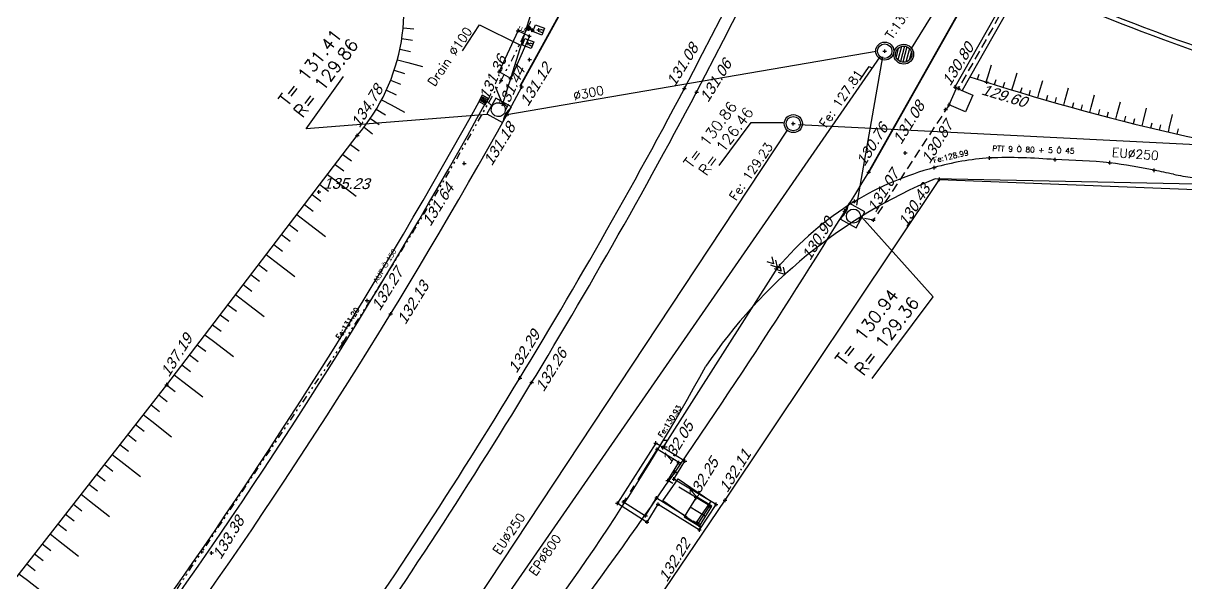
# Model space of a CAD drawing. Header units: metres. Extents: x 1633075 to 1634601, y 8175308 to 8177203.
# Drawn here: x 1633509.5 to 1633574.1, y 8175661.5 to 8175692.5 of the extents above; entities that cross this region are included whole.
import ezdxf

# ---------------------------------------------------------------- set-up
doc = ezdxf.new("R2010")
doc.units = ezdxf.units.M
doc.header["$LTSCALE"] = 2
doc.header["$PDMODE"] = 2
doc.header["$PDSIZE"] = 0.1
for name, pattern in [('129', [2, 1, 1]), ('138', [2, 1, 1]), ('146', [1.5999999999999999, 1, -0.2, 0.2, -0.2]), ('211', [0.5, 0.2, -0.1, 0, -0.1, 0, -0.1]), ('235', [2, 1, 1]), ('31', [2, 1, 1]), ('CACHE', [0.375, 0.25, -0.125]), ('CACHE2', [4.762499999999999, 3.175, -1.5875]), ('CONTINU', [0])]:
    doc.linetypes.add(name, pattern=pattern)
for name, color, linetype in [('C15785 - ALLEE', 7, 'CACHE'), ('C15785 - BORDURES', 7, 'CONTINU'), ('C15785 - CLOTURES', 3, 'Continuous'), ('C15785 - DBA', 252, 'Continuous'), ('C15785 - EAUP', 5, 'CONTINU'), ('C15785 - EP', 4, 'Continuous'), ('C15785 - EU', 6, 'Continuous'), ('C15785 - HTALUS', 7, 'Continuous'), ('C15785 - MURS', 7, 'Continuous'), ('C15785 - OUVRAGE', 7, 'Continuous'), ('C15785 - POINT 2D', 7, 'Continuous'), ('C15785 - PTT', 3, 'Continuous'), ('C15785 - RECO-GÉN', 5, 'Continuous'), ('C15785 - Talus', 7, 'Continuous'), ('C15785 - Z', 7, 'Continuous')]:
    doc.layers.add(name, color=color, linetype=linetype)
doc.styles.add('SIMPLEX', font='simplex_.ttf', dxfattribs={"height": 0.6})
doc.styles.get("Standard").update_dxf_attribs({"font": 'arial.ttf'})
doc.styles.add('TXT', font='txt', dxfattribs={"height": 0.3})

# ---------------------------------------------------------------- blocks, each defined once
blk = doc.blocks.new('U-GRILLC')
for p, q in [((0.5, 0.5), (-0.5, 0.5)), ((-0.5, 0.5), (-0.5, -0.5)), ((0.4000000000000057, 0.3000000000000114), (-0.4000000000000057, 0.3000000000000114)), ((0.4000000000000057, 0.09999999999999432), (-0.4000000000000057, 0.09999999999999432)), ((0.5, -0.5), (0.5, 0.5)), ((-0.5, -0.5), (0.5, -0.5)), ((0.4000000000000057, -0.09999999999999432), (-0.4000000000000057, -0.09999999999999432)), ((0.4000000000000057, -0.3000000000000114), (-0.4000000000000057, -0.3000000000000114))]:
    blk.add_line(p, q)
blk = doc.blocks.new('BL19')
at = {"color": 0}
for p, q in [((0.5, 1), (-0.5, 1)), ((-0.5, 1), (-0.5, 0)), ((0.5, 0), (0.5, 1)), ((-0.5, 0), (0.5, 0))]:
    blk.add_line(p, q, dxfattribs=at)
for centre, major_axis, ratio, start_param, end_param in [((0.0094878006115664, 0.5538466635999967), (-0.2749859704721065, 0.2749859704721066), 0.9999999999999997, 3.926990816987241, 10.21017612416683), ((0.007987056290517103, -0.967128892345943), (0.7419283081162399, 0.7419283081162398), 0.9999999999999996, 0.3871549074017923, 1.183656473595088)]:
    blk.add_ellipse(centre, major_axis=major_axis, ratio=ratio, start_param=start_param, end_param=end_param, dxfattribs=at)
blk = doc.blocks.new('TALB200A')
blk.add_line((-5.684341886080801e-14, -0.6000000000000796), (-5.684341886080801e-14, -2.000000000000057))
blk = doc.blocks.new('TALB200B')
blk.add_line((0, 0), (-5.684341886080801e-14, -0.6000000000000796))
blk = doc.blocks.new('TALB150A')
blk.add_line((-5.684341886080801e-14, -0.6000000000000796), (-5.684341886080801e-14, -1.450000000000074))
blk = doc.blocks.new('TALB150B')
blk.add_line((0, 0), (-5.684341886080801e-14, -0.6000000000000796))
blk = doc.blocks.new('BLBG')
for p, q in [((0, 0), (0, 1.333333333333314)), ((0, 1.333333333333314), (1, 1.333333333333314)), ((1, 0), (0, 0)), ((0.3333333333334281, 0), (0.3333333333334281, 0.4063385941360593)), ((0.6666666666666288, 0), (0.6666666666666288, 0.4063385941360593)), ((1, 1.333333333333314), (1, 0))]:
    blk.add_line(p, q)
blk = doc.blocks.new('TALH100A')
blk.add_line((-2.842170943040401e-14, 0.2999999999999545), (-2.842170943040401e-14, 0.9999999999999432))
blk = doc.blocks.new('TALH100B')
blk.add_line((0, 0), (-2.842170943040401e-14, 0.3000000000000398))
blk = doc.blocks.new('TAMPON')
blk.add_circle((0, 0), 0.5000000000000081)
blk = doc.blocks.new('T1')
at = {"linetype": '31'}
blk.add_point((0, 0), dxfattribs=at)
blk = doc.blocks.new('T245')
at = {"linetype": 'Continuous'}
for p, q in [((-0.09999999997671694, 5.820766091346741e-11), (-0.1999999999825377, 5.820766091346741e-11)), ((-0.1000000000058208, -0.1000000000349246), (0.1000000000349246, 0.1000000000349246)), ((-0.1000000000058208, 0.1000000000349246), (0.1000000000349246, -0.1000000000349246)), ((-0.09999999997671694, -0.09999999997671694), (-0.09999999997671694, 0.1000000000349246)), ((0.1000000000349246, -0.09999999997671694), (0.1000000000349246, 0.1000000000349246)), ((0.1000000000349246, 5.820766091346741e-11), (0.2000000000407454, 5.820766091346741e-11))]:
    blk.add_line(p, q, dxfattribs=at)

msp = doc.modelspace()

# ---------------------------------------------------------------- linework, layer by layer
at = {"layer": 'C15785 - ALLEE'}
msp.add_lwpolyline([(1633560.927445506, 8175687.990708445), (1633556.72136404, 8175681.582166981), (1633555.995395709, 8175681.731569363)], dxfattribs=at)
at = {"layer": 'C15785 - BORDURES', "const_width": 0.1}
for points in [[(1633537.122196888, 8175689.02610744, 0.0199100784464636), (1633544.722995896, 8175703.740585016, 0.003948227467087946), (1633557.031502743, 8175731.697136646, 0.003948227467087946)], [(1633556.462603553, 8175684.24652638, 0.02380243128062112), (1633576.88578716, 8175723.256797648, 0.02380243128062112)]]:
    msp.add_lwpolyline(points, format="xyb", dxfattribs=at)
at = {"layer": 'C15785 - BORDURES'}
msp.add_lwpolyline([(1633536.382651981, 8175687.43386663), (1633537.209146424, 8175688.97671333)], dxfattribs=at)
for points in [[(1633479.517267666, 8175592.212628926, -0.02779769169410238), (1633503.67745583, 8175638.970311153, -0.03485163112578193), (1633516.467608286, 8175659.033214616, 0.02862888112529411), (1633534.940599815, 8175688.33584887, 0.02862888112529411)], [(1633479.836656489, 8175592.06948292, -0.02780089746199703), (1633503.982072956, 8175638.797843128, -0.03486501528952249), (1633516.750741979, 8175658.827436389, 0.02863140913791209), (1633535.246869244, 8175688.16644097, 0.02863140913791209)]]:
    msp.add_lwpolyline(points, format="xyb", dxfattribs=at)
for centre, radius, start, end in [((1633611.307138977, 8175795.200499334), 103.7656189626058, 245.9682248862831, 263.7710153149799), ((1633266.094887568, 8175837.805438756), 309.3009623248074, 324.498770821645, 330.9111145692167), ((1633272.626323053, 8175855.810106743), 331.6581014161492, 321.2098139652379, 328.8493224799311)]:
    msp.add_arc(centre, radius, start, end, dxfattribs=at)
at = {"layer": 'C15785 - CLOTURES'}
for points in [[(1633382.009438715, 8175447.08078592), (1633395.823443816, 8175461.689800263), (1633413.949567426, 8175480.648352393), (1633431.477699663, 8175499.152105317), (1633449.856218614, 8175518.269461076), (1633458.533366579, 8175527.531096363), (1633461.530917759, 8175528.497976357), (1633473.223095608, 8175532.822114322), (1633476.728512353, 8175534.000570706), (1633495.242718162, 8175551.018662528), (1633506.593077335, 8175570.721368729), (1633517.123693978, 8175597.791508554), (1633525.858199155, 8175620.158142282), (1633537.228746274, 8175649.394035276), (1633548.492414707, 8175666.038381506), (1633560.39624247, 8175683.844185886)], [(1633560.39624247, 8175683.844185886), (1633612.954235501, 8175681.780483018), (1633618.049931891, 8175678.170880228), (1633619.712510673, 8175673.302187098)]]:
    msp.add_lwpolyline(points, dxfattribs=at)
at = {"layer": 'C15785 - DBA'}
for centre, radius, start, end in [((1633222.654882264, 8175859.108850961), 365.6200216211279, 332.2546154912473, 337.7092549739725), ((1633221.060035802, 8175859.710881029), 368.0027611023089, 332.3069184849382, 337.7170392389023), ((1633269.709898866, 8175835.345424001), 312.913469495177, 324.5944962929452, 332.0944148171436), ((1633268.688574792, 8175836.034988275), 314.8292412611692, 324.57865609113, 332.0938364175697)]:
    msp.add_arc(centre, radius, start, end, dxfattribs=at)
at = {"layer": 'C15785 - EAUP', "linetype": '211'}
for points in [[(1633537.752426135, 8175692.699243364, -0.002869), (1633537.542913363, 8175692.271926316, -0.010834), (1633536.064287883, 8175689.341717333, -0.018793), (1633527.288928674, 8175674.784737434)], [(1633527.288928674, 8175674.784737434, 0.003839), (1633519.451346433, 8175663.177686749, -0.001746), (1633516.7354644, 8175659.130198604, 0.002845), (1633514.028450247, 8175655.076698849)]]:
    msp.add_lwpolyline(points, format="xyb", dxfattribs=at)
at = {"layer": 'C15785 - EAUP', "linetype": '235'}
msp.add_lwpolyline([(1633535.954480733, 8175689.822693828), (1633537.003336977, 8175692.093627905), (1633537.637738537, 8175691.793080635), (1633536.596262438, 8175689.451079453), (1633535.954480733, 8175689.822693828)], dxfattribs=at)
at = {"layer": 'C15785 - EAUP'}
msp.add_circle((1633537.578580403, 8175692.233613625), 0.1199999999999919, dxfattribs=at)
at = {"layer": 'C15785 - EP', "linetype": 'CACHE2'}
for p, q in [((1633536.129765457, 8175687.931276263), (1633538.246682201, 8175694.696380912)), ((1633535.740294039, 8175688.999870507), (1633536.132380059, 8175688.01253821)), ((1633535.521781303, 8175687.94040182), (1633535.288195776, 8175688.163453224))]:
    msp.add_line(p, q, dxfattribs=at)
at = {"layer": 'C15785 - EP', "linetype": 'CONTINU'}
for p, q in [((1633558.282952736, 8175691.226140463), (1633558.088523624, 8175690.475393644)), ((1633558.442043644, 8175691.242134714), (1633558.219851411, 8175690.384186488)), ((1633558.587537007, 8175691.205624924), (1633558.364776744, 8175690.345483372)), ((1633558.719550896, 8175691.117066999), (1633558.523181552, 8175690.358828391))]:
    msp.add_line(p, q, dxfattribs=at)
for points in [[(1633558.834541394, 8175691.113021501), (1633567.514551284, 8175705.125286002)], [(1633556.884450317, 8175690.947375427), (1633536.379660821, 8175687.434892771)], [(1633528.360155785, 8175649.122896928), (1633557.097144849, 8175690.639518398)], [(1633555.801638025, 8175682.410892332), (1633557.247877329, 8175690.63984875)]]:
    msp.add_lwpolyline(points, dxfattribs=at)
at = {"layer": 'C15785 - EP', "flags": 128}
for points in [[(1633533.917718794, 8175690.987063609), (1633534.854572958, 8175692.416462875), (1633537.107188982, 8175691.311544363)], [(1633535.295590601, 8175687.438586422), (1633525.241761241, 8175686.653719109), (1633527.324384724, 8175689.561239162)], [(1633555.966267501, 8175689.344547784), (1633556.480533171, 8175690.105403691), (1633556.639071964, 8175690.039407955)], [(1633556.662352948, 8175672.798029103), (1633560.038499037, 8175677.335090038), (1633556.062120749, 8175681.760283994)]]:
    msp.add_lwpolyline(points, dxfattribs=at)
msp.add_lwpolyline([(1633555.769218212, 8175681.165200024), (1633556.250879789, 8175682.041557329), (1633555.374522484, 8175682.523218906), (1633554.892860907, 8175681.646861602)], close=True, dxfattribs=at)
at = {"layer": 'C15785 - EP', "linetype": 'CONTINU'}
for centre, radius in [((1633557.35225468, 8175690.964018984), 0.4), ((1633558.406796082, 8175690.793517271), 0.5499999999999999), ((1633558.406796082, 8175690.793517271), 0.45)]:
    msp.add_circle(centre, radius, dxfattribs=at)
at = {"layer": 'C15785 - EP'}
msp.add_circle((1633555.614489356, 8175681.809958893), 0.3888888889291312, dxfattribs=at)
msp.add_arc((1633554.282294168, 8175682.543869566), 1.049245075714369, 308.388363650877, 354.0245417776453, dxfattribs=at)
at = {"layer": 'C15785 - EU', "linetype": 'CACHE2'}
for p, q in [((1633548.159693942, 8175684.608847414), (1633549.939590848, 8175687.000776112)), ((1633549.939590848, 8175687.000776112), (1633551.721333259, 8175686.997116582))]:
    msp.add_line(p, q, dxfattribs=at)
at = {"layer": 'C15785 - EU', "linetype": 'CONTINU'}
for points in [[(1633528.22612806, 8175650.670283186), (1633551.955234896, 8175686.58330501)], [(1633552.57523572, 8175686.896889482), (1633599.262401765, 8175684.5425048)]]:
    msp.add_lwpolyline(points, dxfattribs=at)
at = {"layer": 'C15785 - EU'}
msp.add_circle((1633552.279948833, 8175686.940127037), 0.4, dxfattribs=at)
at = {"layer": 'C15785 - HTALUS'}
for points in [[(1633528.076278407, 8175686.281304679, 0.2792904344084581), (1633529.917867022, 8175697.22765162, -0.07390882716678795), (1633519.146687537, 8175706.99501347, -0.2371894235620744), (1633512.559988086, 8175740.635770215, 0.04013307143585367), (1633520.434027994, 8175770.287189768)], [(1633480.722398155, 8175617.512899361, 0.06597748674004611), (1633484.672920167, 8175627.754816799, -0.03102260922529272), (1633493.50540765, 8175641.180255111), (1633503.45078814, 8175654.473977235), (1633517.502218327, 8175672.454048138), (1633528.076278407, 8175686.281304679)]]:
    msp.add_lwpolyline(points, format="xyb", dxfattribs=at)
msp.add_arc((1633602.920251676, 8175814.73397142), 131.6833082151002, 251.934219018158, 262.1316131972053, dxfattribs=at)
at = {"layer": 'C15785 - MURS'}
for centre, radius, start, end in [((1633607.614917009, 8175784.54154694), 94.62067702072683, 245.1279742300134, 257.0976814738862), ((1633607.614917009, 8175784.54154694), 94.82067702072683, 245.1279742300134, 257.0976814738862), ((1633615.288480578, 8175806.682695861), 122.4020870550045, 246.1339299369739, 255.861801332138), ((1633615.288480578, 8175806.682695861), 122.662460791525, 246.1339299369739, 255.7683810106226)]:
    msp.add_arc(centre, radius, start, end, dxfattribs=at)
at = {"layer": 'C15785 - OUVRAGE'}
for points in [[(1633564.271486142, 8175694.321021797), (1633561.264931859, 8175688.999054554)], [(1633564.659742845, 8175694.101682819), (1633561.653188562, 8175688.779715576)], [(1633560.927445506, 8175687.990708445), (1633561.332449642, 8175688.90620921), (1633562.242090252, 8175688.517256821), (1633561.834060052, 8175687.598782348), (1633560.927445506, 8175687.990708445)]]:
    msp.add_lwpolyline(points, dxfattribs=at)
at = {"layer": 'C15785 - OUVRAGE', "linetype": 'CACHE'}
msp.add_lwpolyline([(1633564.449938617, 8175694.220208127), (1633561.443384334, 8175688.898240883)], dxfattribs=at)
at = {"layer": 'C15785 - POINT 2D', "color": 0}
for p, q in [((1633558.10160667, 8175691.124212634), (1633557.979450994, 8175690.652534378)), ((1633558.830187168, 8175690.945963943), (1633558.702963975, 8175690.454718542))]:
    msp.add_line(p, q, dxfattribs=at)
at = {"layer": 'C15785 - POINT 2D'}
for p in [(1633537.578580403, 8175692.233613625), (1633538.148799496, 8175692.141634356), (1633537.56718958, 8175691.386680777), (1633557.35225468, 8175690.964018984), (1633537.645402659, 8175690.493964297), (1633537.209146424, 8175688.97671333), (1633546.237793938, 8175688.896925755), (1633561.264975795, 8175688.966800298), (1633561.443384334, 8175688.898240883), (1633563.015448528, 8175689.242536062), (1633535.093734529, 8175688.25114492), (1633546.907988237, 8175688.687069609), (1633560.73010562, 8175687.723420269), (1633560.927445506, 8175687.990708445), (1633536.382651981, 8175687.43386663), (1633552.279948833, 8175686.940127037), (1633528.076278407, 8175686.281304679), (1633558.489003263, 8175685.314884567), (1633534.019023635, 8175684.736389097), (1633556.462603553, 8175684.24652638), (1633560.39624247, 8175683.844185886), (1633525.953879801, 8175683.150705669), (1633555.133691696, 8175682.085040254), (1633556.72136404, 8175681.582166981), (1633528.622332573, 8175677.117190873), (1633529.934008355, 8175676.386717298), (1633537.10414062, 8175672.818014409), (1633517.502218327, 8175672.454048138), (1633537.758047568, 8175672.575299136), (1633545.705898364, 8175667.595756114), (1633546.877820047, 8175666.206476958), (1633548.492414707, 8175666.038381506), (1633547.11085767, 8175664.6053825), (1633547.11085767, 8175664.6053825), (1633519.993828374, 8175663.115950667)]:
    msp.add_point(p, dxfattribs=at)
at = {"layer": 'C15785 - PTT'}
for p, q in [((1633551.176539527, 8175679.154901087), (1633550.819651613, 8175679.277893192)), ((1633551.078963914, 8175679.557462068), (1633551.176539527, 8175679.154901087)), ((1633551.290934727, 8175679.360849913), (1633551.38851034, 8175678.958288932)), ((1633551.38851034, 8175678.958288932), (1633551.031622426, 8175679.081281037)), ((1633551.600481153, 8175678.761676777), (1633551.243593239, 8175678.884668882)), ((1633551.812451965, 8175678.565064622), (1633551.455564052, 8175678.688056727)), ((1633551.50290554, 8175679.164237758), (1633551.600481153, 8175678.761676777)), ((1633551.714876353, 8175678.967625603), (1633551.812451965, 8175678.565064622)), ((1633546.900122505, 8175666.230286272), (1633546.214682277, 8175665.12567245)), ((1633546.557402391, 8175665.677979361), (1633547.407105331, 8175665.150717648)), ((1633547.749825445, 8175665.703024559), (1633546.900122505, 8175666.230286272)), ((1633547.064385217, 8175664.598410737), (1633547.749825445, 8175665.703024559)), ((1633546.214682277, 8175665.12567245), (1633547.064385217, 8175664.598410737))]:
    msp.add_line(p, q, dxfattribs=at)
at = {"layer": 'C15785 - PTT', "linetype": '138'}
msp.add_line((1633551.405938258, 8175678.94759841), (1633545.045652963, 8175668.962665498), dxfattribs=at)
at = {"layer": 'C15785 - PTT', "linetype": '129'}
for p, q in [((1633544.643450851, 8175669.210337568), (1633542.518126879, 8175665.875837322)), ((1633546.262351428, 8175668.213431986), (1633544.643450851, 8175669.210337568)), ((1633545.657116452, 8175667.218145411), (1633546.262351428, 8175668.213431986)), ((1633547.99784053, 8175665.813612633), (1633545.657116452, 8175667.218145411)), ((1633542.518126879, 8175665.875837322), (1633544.165958001, 8175664.827871347)), ((1633544.165958001, 8175664.827871347), (1633544.770034039, 8175665.822941028)), ((1633544.770034039, 8175665.822941028), (1633547.07184044, 8175664.392944879)), ((1633547.07184044, 8175664.392944879), (1633547.99784053, 8175665.813612633))]:
    msp.add_line(p, q, dxfattribs=at)
at = {"layer": 'C15785 - PTT', "linetype": 'Continuous'}
for p, q in [((1633545.289704415, 8175669.379226037, 130.929993), (1633545.08793398, 8175669.007431968, 130.929993)), ((1633545.08793398, 8175669.007431968, 130.929993), (1633545.286444877, 8175669.005699684, 130.929993)), ((1633545.091193518, 8175669.380958322, 130.929993), (1633545.289704415, 8175669.379226037, 130.929993))]:
    msp.add_line(p, q, dxfattribs=at)
at = {"layer": 'C15785 - PTT', "linetype": '146'}
for p, q in [((1633544.721965989, 8175668.868390421), (1633542.863450963, 8175665.952496922)), ((1633545.919576302, 8175668.130911921), (1633544.721965989, 8175668.868390421)), ((1633545.31284683, 8175667.133168293), (1633545.919576302, 8175668.130911921)), ((1633547.646715546, 8175665.732749493), (1633545.31284683, 8175667.133168293)), ((1633542.863450963, 8175665.952496922), (1633544.084720046, 8175665.175810481)), ((1633544.084720046, 8175665.175810481), (1633544.68740604, 8175666.168589205)), ((1633544.68740604, 8175666.168589205), (1633546.995979022, 8175664.73438985)), ((1633546.995979022, 8175664.73438985), (1633547.646715546, 8175665.732749493))]:
    msp.add_line(p, q, dxfattribs=at)
at = {"layer": 'C15785 - PTT', "linetype": '138'}
for centre, radius, start, end in [((1633564.30796315, 8175669.554679821), 15.52787246598576, 94.19237135251959, 105.7197188862583), ((1633564.126793802, 8175653.509344055), 31.54608760047179, 85.12425106174528, 91.73297655523383), ((1633564.830010457, 8175667.180989432), 17.95477300994062, 105.2710875950558, 120.682154605811), ((1633565.913504528, 8175641.967705077), 42.98288236841131, 84.74173968840891, 88.80748000017228), ((1633564.634643637, 8175646.82828301), 38.29855468967387, 78.43441274622248, 82.16930853148175), ((1633565.032003947, 8175645.486391453), 39.5390146658962, 77.82016011747842, 79.38843571996168), ((1633576.355726328, 8175697.951821039), 14.13451689886478, 257.821677784379, 262.2132055066023), ((1633565.276774059, 8175667.168292053), 18.19758621479657, 121.8715766056756, 139.661622231824)]:
    msp.add_arc(centre, radius, start, end, dxfattribs=at)
at = {"layer": 'C15785 - PTT', "linetype": '31'}
for p in [(1633563.172791682, 8175685.041003112), (1633566.808059877, 8175684.94127774), (1633560.1009695, 8175684.501787493), (1633569.852678628, 8175684.769703676), (1633572.313103118, 8175684.349217851), (1633555.668137172, 8175682.622296104), (1633551.405938258, 8175678.94759841), (1633544.643450851, 8175669.210337568), (1633544.721965989, 8175668.868390421), (1633545.045652963, 8175668.962665498), (1633546.262351428, 8175668.213431986), (1633545.919576302, 8175668.130911921), (1633545.31284683, 8175667.133168293), (1633545.657116452, 8175667.218145411), (1633542.518126879, 8175665.875837322), (1633542.863450963, 8175665.952496922), (1633544.68740604, 8175666.168589205), (1633544.770034039, 8175665.822941028), (1633547.646715546, 8175665.732749493), (1633547.99784053, 8175665.813612633), (1633544.084720046, 8175665.175810481), (1633544.165958001, 8175664.827871347), (1633546.995979022, 8175664.73438985), (1633547.07184044, 8175664.392944879)]:
    msp.add_point(p, dxfattribs=at)
at = {"layer": 'C15785 - RECO-GÉN', "color": 3}
msp.add_line((1633602.609092785, 8175683.010291591), (1633560.149182362, 8175683.880482362), dxfattribs=at)
at = {"layer": 'C15785 - RECO-GÉN'}
msp.add_lwpolyline([(1633545.896439232, 8175667.237825965), (1633547.706508954, 8175665.987367008), (1633546.853923302, 8175664.753228561), (1633545.04385358, 8175666.003687518)], close=True, dxfattribs=at)
at = {"layer": 'C15785 - RECO-GÉN', "color": 3}
for centre, radius, start, end in [((1633571.024637754, 8175657.599024202), 28.44275958783184, 112.4801217209155, 146.0676007878709), ((1633436.885637151, 8175734.126257384), 126.0854995052276, 321.0743446890864, 331.2477365762511)]:
    msp.add_arc(centre, radius, start, end, dxfattribs=at)

# ---------------------------------------------------------------- block references
at = {"layer": 'C15785 - EAUP'}
for name, p, rotation in [('T1', (1633537.003336977, 8175692.093627905), 244.650779131823), ('T1', (1633537.542913363, 8175692.271926316), 153.5525981581316), ('T245', (1633537.713167612, 8175692.171166831), 333.66165215556), ('T1', (1633537.637738537, 8175691.793080635), 156.0255221384703), ('T1', (1633535.954480733, 8175689.822693828), 335.2096191621723), ('T1', (1633536.596262438, 8175689.451079453), 59.92762913151349), ('T1', (1633536.064287883, 8175689.341717333), 151.0705341173068), ('T1', (1633527.288928674, 8175674.784737434), 325.5311331269672), ('T1', (1633519.451346433, 8175663.177686749), 326.4110221627592)]:
    msp.add_blockref(name, p, dxfattribs=dict(at, rotation=rotation))
at = {"layer": 'C15785 - EAUP', "xscale": 0.3999999999543245, "yscale": 0.3999999999543245, "zscale": 0.3999999999543245, "rotation": 68.85222281283986}
for p in [(1633538.320642691, 8175691.858312909), (1633537.739032776, 8175691.10335933)]:
    msp.add_blockref('BLBG', p, dxfattribs=at)
at = {"layer": 'C15785 - EP', "linetype": 'CONTINU', "rotation": 359.5000271160415}
msp.add_blockref('TAMPON', (1633557.35225468, 8175690.964018984), dxfattribs=at)
at = {"layer": 'C15785 - EP', "linetype": 'CACHE2', "xscale": 0.3999999997556545, "yscale": 0.3999999997556545, "zscale": 0.5, "rotation": 150.3140276386139}
msp.add_blockref('U-GRILLC', (1633535.094175657, 8175688.250921269), dxfattribs=at)
at = {"layer": 'C15785 - EP', "linetype": 'CACHE2', "rotation": 60.36504811589958}
msp.add_blockref('BL19', (1633536.382651982, 8175687.43386663), dxfattribs=at)
at = {"layer": 'C15785 - EU', "rotation": 359.5000271160415}
msp.add_blockref('TAMPON', (1633552.279948833, 8175686.940127037), dxfattribs=at)
at = {"layer": 'C15785 - Talus'}
for name, p, rotation in [('TALB150B', (1633530.625621577, 8175692.256246448), 84.54574621726466), ('TALB150B', (1633530.551896271, 8175691.660872236), 81.33622722578397), ('TALB150B', (1633530.444953161, 8175691.070559569), 78.12670824550433), ('TALB150B', (1633530.305127732, 8175690.487160286), 74.91718925567652), ('TALB150A', (1633530.305127732, 8175690.487160286), 74.91718925567652), ('TALH100A', (1633562.975703677, 8175689.255181389), 342.3417996174634), ('TALB150B', (1633530.132858623, 8175689.912504539), 71.7076702637785), ('TALH100B', (1633562.499551248, 8175689.407754532), 342.1242482027274), ('TALH100A', (1633564.407588772, 8175688.808324873), 342.9944538593741), ('TALB150B', (1633529.928686252, 8175689.348395049), 68.49815127938135), ('TALH100B', (1633562.975703677, 8175689.255181389), 342.3417996174634), ('TALH100B', (1633563.45243199, 8175689.104417287), 342.5593510510021), ('TALH100B', (1633563.929729316, 8175688.955464398), 342.776902446058), ('TALH100B', (1633564.407588772, 8175688.808324873), 342.9944538593741), ('TALH100B', (1633564.886003468, 8175688.663000829), 343.2120052535734), ('TALH100A', (1633565.844470988, 8175688.377807546), 343.6471080821306), ('TALH100A', (1633567.286163886, 8175687.963685272), 344.2997623443969), ('TALB150B', (1633529.427291786, 8175688.258854759), 62.07911331211612), ('TALB150B', (1633529.693251116, 8175688.796601455), 65.28863229025468), ('TALH100B', (1633565.364966509, 8175688.519494364), 343.4295566894303), ('TALH100B', (1633565.844470988, 8175688.377807546), 343.6471080821306), ('TALH100B', (1633566.324509992, 8175688.237942419), 343.8646594965386), ('TALH100B', (1633566.805076601, 8175688.099900997), 344.082210910192), ('TALH100B', (1633567.286163886, 8175687.963685272), 344.2997623443969), ('TALH100A', (1633568.732480404, 8175687.566011785), 344.9524165653448), ('TALB150B', (1633529.131642589, 8175687.736841899), 58.86959432913569), ('TALB150A', (1633529.427291786, 8175688.258854759), 62.07911331211612), ('TALH100B', (1633567.767764912, 8175687.829297208), 344.5173137251434), ('TALH100B', (1633568.249872734, 8175687.696738741), 344.7348651396486), ('TALH100B', (1633568.732480404, 8175687.566011785), 344.9524165653448), ('TALH100B', (1633569.215580961, 8175687.43711822), 345.1699679902536), ('TALH100A', (1633570.183232876, 8175687.184838681), 345.605070802955), ('TALH100A', (1633571.638233064, 8175686.82021542), 346.2577250525433), ('TALB150B', (1633528.807230991, 8175687.232200453), 55.660075332609), ('TALH100B', (1633569.699167443, 8175687.310059909), 345.3875194057043), ('TALH100B', (1633570.183232876, 8175687.184838681), 345.605070802955), ('TALH100B', (1633570.667770282, 8175687.061456341), 345.8226222283776), ('TALH100B', (1633571.152772676, 8175686.939914671), 346.0401736282859), ('TALH100B', (1633571.638233064, 8175686.82021542), 346.2577250525433), ('TALH100B', (1633572.124144449, 8175686.702360315), 346.4752764570641), ('TALH100A', (1633573.097292179, 8175686.472189313), 346.9103792858895), ('TALB150B', (1633528.455074687, 8175686.746513505), 52.45055634487926), ('TALH100B', (1633572.610499825, 8175686.586351055), 346.6928278493504), ('TALH100B', (1633573.097292179, 8175686.472189313), 346.9103792858895), ('TALH100B', (1633573.584514494, 8175686.359876733), 347.1279306766164), ('TALB200B', (1633527.70056271, 8175685.78999696), 52.59392258658204), ('TALB200B', (1633527.27534064, 8175685.233951827), 52.59392258658204), ('TALB200B', (1633526.85011857, 8175684.677906693), 52.59392258658204), ('TALB200B', (1633526.424896499, 8175684.121861558), 52.59392258658204), ('TALB200A', (1633526.424896499, 8175684.121861558), 52.59392258658204), ('TALB200B', (1633525.999674429, 8175683.565816425), 52.59392258658204), ('TALB200B', (1633525.149230288, 8175682.453726157), 52.59392258658204), ('TALB200B', (1633525.574452359, 8175683.009771291), 52.59392258658204), ('TALB200B', (1633524.724008218, 8175681.897681023), 52.59392258658204), ('TALB200B', (1633524.298786148, 8175681.341635889), 52.59392258658204), ('TALB200A', (1633524.724008218, 8175681.897681023), 52.59392258658204), ('TALB200B', (1633523.873564077, 8175680.785590756), 52.59392258658204), ('TALB200B', (1633523.448342007, 8175680.229545621), 52.59392258658204), ('TALB200B', (1633523.023119937, 8175679.673500488), 52.59392258658204), ('TALB200A', (1633523.023119937, 8175679.673500488), 52.59392258658204), ('TALB200B', (1633522.597897866, 8175679.117455354), 52.59392258658204), ('TALB200B', (1633521.747453726, 8175678.005365086), 52.59392258658204), ('TALB200B', (1633522.172675796, 8175678.561410219), 52.59392258658204), ('TALB200B', (1633521.322231655, 8175677.449319952), 52.59392258658204), ('TALB200B', (1633520.897009585, 8175676.893274819), 52.59392258658204), ('TALB200A', (1633521.322231655, 8175677.449319952), 52.59392258658204), ('TALB200B', (1633520.471787515, 8175676.337229684), 52.59392258658204), ('TALB200B', (1633520.046565445, 8175675.78118455), 52.59392258658204), ('TALB200B', (1633519.621343374, 8175675.225139417), 52.59392258658204), ('TALB200A', (1633519.621343374, 8175675.225139417), 52.59392258658204), ('TALB200B', (1633518.770899234, 8175674.113049149), 52.59392258658204), ('TALB200B', (1633519.196121304, 8175674.669094282), 52.59392258658204), ('TALB200B', (1633518.345677163, 8175673.557004015), 52.59392258658204), ('TALB200B', (1633517.920455093, 8175673.000958881), 52.59392258658204), ('TALB200B', (1633517.495137506, 8175672.444987589), 51.99236427674819), ('TALB200A', (1633517.920455093, 8175673.000958881), 52.59392258658204), ('TALB200B', (1633517.064100965, 8175671.8934375), 51.99236427674819), ('TALB200B', (1633516.633064424, 8175671.341887412), 51.99236427674819), ('TALB200B', (1633515.770991342, 8175670.238787234), 51.99236427674819), ('TALB200B', (1633516.202027883, 8175670.790337323), 51.99236427674819), ('TALB200A', (1633516.202027883, 8175670.790337323), 51.99236427674819), ('TALB200B', (1633515.339954801, 8175669.687237145), 51.99236427674819), ('TALB200B', (1633514.90891826, 8175669.135687057), 51.99236427674819), ('TALB200B', (1633514.47788172, 8175668.584136968), 51.99236427674819), ('TALB200B', (1633514.046845179, 8175668.032586879), 51.99236427674819), ('TALB200A', (1633514.47788172, 8175668.584136968), 51.99236427674819), ('TALB200B', (1633513.615808638, 8175667.481036791), 51.99236427674819), ('TALB200B', (1633512.753735556, 8175666.377936613), 51.99236427674819), ('TALB200B', (1633513.184772097, 8175666.929486701), 51.99236427674819), ('TALB200B', (1633512.322699015, 8175665.826386524), 51.99236427674819), ('TALB200A', (1633512.753735556, 8175666.377936613), 51.99236427674819), ('TALB200B', (1633511.891662474, 8175665.274836435), 51.99236427674819), ('TALB200B', (1633511.460625933, 8175664.723286347), 51.99236427674819), ('TALB200B', (1633511.029589392, 8175664.171736258), 51.99236427674819), ('TALB200A', (1633511.029589392, 8175664.171736258), 51.99236427674819), ('TALB200B', (1633510.598552851, 8175663.620186169), 51.99236427674819), ('TALB200B', (1633509.73647977, 8175662.517085992), 51.99236427674819), ('TALB200B', (1633510.16751631, 8175663.06863608), 51.99236427674819), ('TALB200B', (1633509.305443229, 8175661.965535902), 51.99236427674819), ('TALB200A', (1633509.305443229, 8175661.965535902), 51.99236427674819)]:
    msp.add_blockref(name, p, dxfattribs=dict(at, rotation=rotation))

# ---------------------------------------------------------------- texts
at = {"layer": 'C15785 - EAUP', "style": 'TXT'}
msp.add_text('E', height=0.3490909090908856, rotation=66.25134547606149, dxfattribs=at).set_placement((1633537.301214794, 8175691.968730622))
at = {"layer": 'C15785 - EAUP', "linetype": 'Continuous'}
msp.add_text('AUP Ò 150', height=0.3, rotation=59.02152714654039, dxfattribs=at).set_placement((1633529.188090439, 8175678.046513417))
at = {"layer": 'C15785 - EAUP', "linetype": 'Continuous', "style": 'SIMPLEX'}
msp.add_text('Fe:131.20', height=0.3, rotation=56.73374614760665, dxfattribs=at).set_placement((1633527.118265363, 8175674.936717439, 149.779999))
at = {"layer": 'C15785 - EP', "linetype": 'CONTINU', "style": 'SIMPLEX'}
for s, p in [(' T:130.43', (1633557.56532691, 8175691.287842608, 130.43)), ('Fe: 127.81', (1633554.096189089, 8175686.674872957)), ('EP%%C800', (1633537.985984528, 8175661.798778398))]:
    msp.add_text(s, height=0.5, rotation=55.63748642557145, dxfattribs=at).set_placement(p)
at = {"layer": 'C15785 - EP', "linetype": 'CACHE2', "style": 'SIMPLEX'}
for s, height, rotation, p in [('Drain %%c100', 0.5, 55.71945154561781, (1633532.364886909, 8175688.9615649)), ('T= 131.41', 0.695476926487355, 52.42321622355178, (1633524.213759146, 8175687.872746413)), ('R= 129.86', 0.695476926487355, 52.42321622355178, (1633525.041666085, 8175687.223381591)), ('%%C300', 0.5, 11.45557943311063, (1633540.122421362, 8175688.226889531)), ('T= 130.94', 0.695476926487355, 52.42321622355178, (1633555.116984014, 8175673.456327419)), ('R= 129.36', 0.695476926487355, 52.42321622355178, (1633556.169489603, 8175672.90103371))]:
    msp.add_text(s, height=height, rotation=rotation, dxfattribs=at).set_placement(p)
at = {"layer": 'C15785 - EU', "style": 'SIMPLEX'}
for s, height, rotation, p in [('T= 130.86', 0.6, 53.3615560779023, (1633546.625970323, 8175684.420211957)), ('R= 126.46', 0.6, 53.3615560779023, (1633547.453624011, 8175684.00014903)), ('EU%%C250', 0.5, 355.8461966708181, (1633569.952113981, 8175685.099146645))]:
    msp.add_text(s, height=height, rotation=rotation, dxfattribs=at).set_placement(p)
at = {"layer": 'C15785 - EU', "linetype": 'CONTINU', "style": 'SIMPLEX'}
for s, p in [('Fe: 129.23', (1633549.096496551, 8175682.626332662)), ('EU%%C250', (1633535.971292091, 8175662.969417959))]:
    msp.add_text(s, height=0.5, rotation=55.63748642557145, dxfattribs=at).set_placement(p)
at = {"layer": 'C15785 - PTT', "linetype": 'Continuous', "style": 'SIMPLEX'}
for s, rotation, p in [('PTT 9 Ò 80 + 5 Ò 45', 358.174313142217, (1633563.319075963, 8175685.416740932)), ('Fe:128.99', 13.10696313647626, (1633560.080707781, 8175684.748525692, 149.779999)), ('Fe:130.93', 57.13797812295556, (1633545.002485555, 8175669.5016527, 149.779999))]:
    msp.add_text(s, height=0.3, rotation=rotation, dxfattribs=at).set_placement(p)
at = {"layer": 'C15785 - Z', "oblique": 18}
for s, rotation, p in [(' 131.08', 418.3558365168008, (1633545.579158823, 8175688.754287931, 131.083)), (' 130.80', 418.3558365168008, (1633560.865092536, 8175688.785718181, 130.795)), (' 131.36', 425.9988490818963, (1633535.258970375, 8175687.989937211, 131.364)), (' 131.44', 424.7281743588816, (1633536.221134978, 8175687.410019763, 131.438)), (' 131.12', 418.3558365168008, (1633537.434220092, 8175687.657770318, 131.124)), (' 131.06', 418.3558365168008, (1633547.426834797, 8175687.877372255, 131.056)), (' 134.78', 418.3558365168008, (1633528.077849086, 8175686.46129782, 134.778)), (' 129.60', 703.1923984743494, (1633562.451429885, 8175688.639183525, 129.599)), (' 131.08', 418.3558365168008, (1633558.140290366, 8175685.544187314, 131.077)), (' 131.18', 418.3558365168008, (1633535.423643184, 8175684.355715716, 131.18)), (' 130.76', 418.3558365168008, (1633556.109703357, 8175684.328669161, 130.756)), (' 130.87', 418.3558365168008, (1633559.71774563, 8175684.470531283, 130.867)), (' 131.07', 418.3558365168008, (1633556.722934718, 8175681.762160121, 131.073)), (' 135.23', 359.5000271374591, (1633525.955450479, 8175683.330698811, 135.234)), (' 131.64', 418.3558365168008, (1633532.014176745, 8175680.993184864, 131.641)), (' 130.43', 418.3558365168008, (1633558.445926144, 8175680.958869123, 130.431)), (' 130.90', 418.3558365168008, (1633553.086969836, 8175679.103258037, 130.901)), (' 132.27', 418.3558365168008, (1633529.206918684, 8175676.30691985, 132.274)), (' 132.13', 418.3558365168008, (1633530.627894026, 8175675.548760697, 132.132)), (' 137.19', 418.3558365168008, (1633517.503789006, 8175672.63404128, 137.19)), (' 132.29', 418.3558365168008, (1633536.792735538, 8175672.84506401, 132.29)), (' 132.26', 418.3558365168008, (1633538.296803734, 8175671.816533602, 132.255)), (' 132.05', 418.3558365168008, (1633545.317941794, 8175667.779148422, 132.051)), (' 132.11', 418.3558365168008, (1633548.493985385, 8175666.218374646, 132.107)), (' 132.25', 418.3558365168008, (1633546.704968086, 8175665.763335065, 132.246)), (' 133.38', 418.3558365168008, (1633520.378134273, 8175662.514213328, 133.375)), (' 132.22', 418.3558365168008, (1633545.138347234, 8175661.25726618, 132.22))]:
    msp.add_text(s, height=0.6, rotation=rotation, dxfattribs=at).set_placement(p)

doc.saveas('drawing.dxf')
